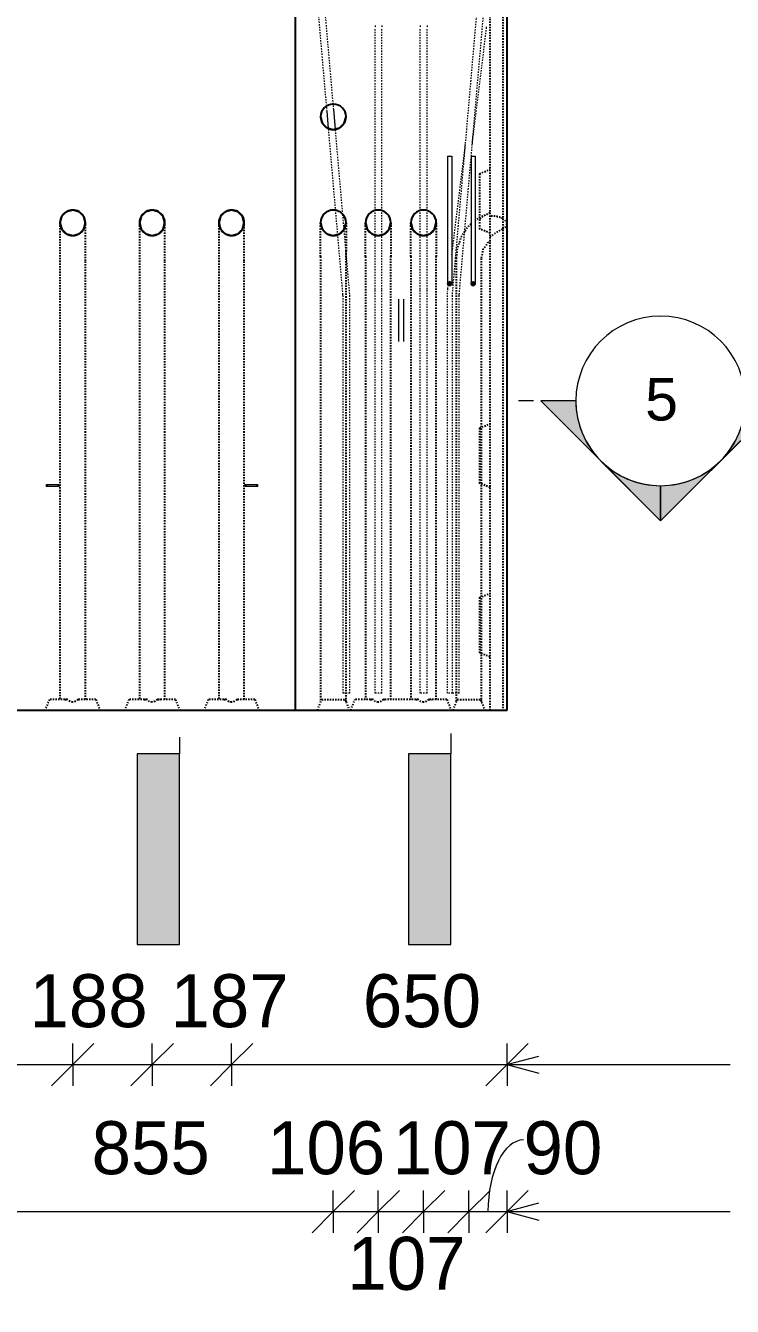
# Model space of a CAD drawing. Header units: millimetres. Extents: x -10946 to 4944, y -2802 to 10650.
# Drawn here: x -6125 to -4457, y -2802 to 220 of the extents above; entities that cross this region are included whole.
import ezdxf

# ---------------------------------------------------------------- set-up
doc = ezdxf.new("R2010")
doc.units = ezdxf.units.MM
doc.linetypes.add('Dash', pattern=[6.36, 3.18, -3.18])
for name, color, linetype, lineweight in [('A-ANNO-DIMS', 211, 'Continuous', 9), ('A-ANNO-DIMS-50', 211, 'Continuous', 9), ('A-GENM', 13, 'Continuous', 18), ('A-WALL', 113, 'Continuous', 25), ('A-WALL-HDLN', 110, 'Dash', 25), ('G-ANNO-SYMB', 111, 'Continuous', 9), ('G-ANNO-TEXT', 231, 'Continuous', 9), ('S-RBAR', 171, 'Continuous', 18)]:
    doc.layers.add(name, color=color, linetype=linetype, lineweight=lineweight)
doc.styles.add('Arial', font='arial.ttf', dxfattribs={"height": 100})
doc.styles.add('Nirmala UI Semilight', font='NirmalaS.ttf', dxfattribs={"height": 125})
doc.dimstyles.new('Arrow_Filled_-_2_5_NI_UI', dxfattribs={"dimscale": 304.8, "dimtxt": 130.920493, "dimasz": 0.328084, "dimexe": 0.164042, "dimexo": 0.0625, "dimgap": 0.164042, "dimtad": 1, "dimdec": 4, "dimzin": 0, "dimdsep": 46, "dimtxsty": 'Nirmala UI Semilight', "dimblk1": 'OBLIQUE', "dimblk2": 'OBLIQUE', "dimsah": 1, "dimcen": 0.09, "dimazin": 0, "dimtfac": 1, "dimtdec": 4, "dimtix": 1, "dimtmove": 0, "dimatfit": 3, "dimfxl": 0.164042, "dimfxlon": 1, "dimtvp": 1, "dimtolj": 1, "dimtzin": 0, "dimarcsym": 2})
doc.dimstyles.new('Arrow_Filled_-_2_5_NI_UI_1', dxfattribs={"dimscale": 304.8, "dimtxt": 130.920493, "dimasz": 0.328084, "dimexe": 0.164042, "dimexo": 0.0625, "dimgap": 0.164042, "dimtad": 1, "dimdec": 4, "dimzin": 0, "dimdsep": 46, "dimtxsty": 'Nirmala UI Semilight', "dimblk1": 'OBLIQUE', "dimblk2": 'OBLIQUE', "dimsah": 1, "dimcen": 0.09, "dimazin": 0, "dimtfac": 1, "dimtdec": 4, "dimtix": 1, "dimtmove": 2, "dimatfit": 3, "dimfxl": 0.164042, "dimfxlon": 1, "dimtvp": 1, "dimtolj": 1, "dimtzin": 0, "dimarcsym": 2})
doc.dimstyles.new('Arrow_Filled_-_2_5_NI_UI_2', dxfattribs={"dimscale": 304.8, "dimtxt": 130.920493, "dimasz": 0.328084, "dimexe": 0.164042, "dimexo": 0.0625, "dimgap": 0.164042, "dimtad": 1, "dimdec": 4, "dimzin": 0, "dimdsep": 46, "dimtxsty": 'Nirmala UI Semilight', "dimblk1": 'OBLIQUE', "dimblk2": 'OBLIQUE', "dimsah": 1, "dimcen": 0.09, "dimazin": 0, "dimtfac": 1, "dimtdec": 4, "dimtix": 1, "dimtmove": 1, "dimatfit": 3, "dimfxl": 0.164042, "dimfxlon": 1, "dimtvp": 1, "dimtolj": 1, "dimtzin": 0, "dimarcsym": 2})

# ---------------------------------------------------------------- blocks, each defined once
blk = doc.blocks.new('RR spread anchor face based - RR-SA-0_7-110-2888042-Elevation Front')
at = {"layer": 'A-GENM'}
for p, q in [((-6075.8, -862.5), (-6073.3, -862.5)), ((-6075.8, -867.5), (-6075.8, -862.5)), ((-6073.3, -867.5), (-6075.8, -867.5)), ((-6073.3, -862.5), (-6048.3, -862.5)), ((-6073.3, -862.5), (-6073.3, -867.5)), ((-6048.3, -867.5), (-6073.3, -867.5)), ((-6048.3, -862.5), (-6045.8, -862.5)), ((-6048.3, -862.5), (-6048.3, -867.5)), ((-6045.8, -867.5), (-6048.3, -867.5)), ((-6045.8, -862.5), (-6045.8, -867.5))]:
    blk.add_line(p, q, dxfattribs=at)
blk = doc.blocks.new('12_7Ø_ Lifting Insert_COLUMN - 12_9Ø Lifting insert-V2-Elevation Front')
at = {"layer": 'A-GENM', "flags": 128}
for points in [[(-5245.2, 2547), (-5245.2, 2542.9), (-5245.2, 2531.4), (-5245.2, 2514.2), (-5245.2, 2494.2), (-5245.2, 2474.7), (-5245.2, 2458.8), (-5245.2, 2449.2), (-5245.2, 2447)], [(-5232.5, 2447), (-5232.5, 2451.1), (-5232.5, 2462.6), (-5232.5, 2479.8), (-5232.5, 2499.8), (-5232.5, 2519.3), (-5232.5, 2535.2), (-5232.5, 2544.8), (-5232.5, 2547)]]:
    blk.add_lwpolyline(points, dxfattribs=at)
blk = doc.blocks.new('Detail View - M_Section Tail - Filled Horizontal-14034-Elevation Front')
at = {"layer": 'G-ANNO-SYMB'}
blk.add_hatch(color=256, dxfattribs=at).paths.add_polyline_path([(-6571, 3634.6), (-6571, 3734.6), (-7021, 3734.6), (-7021, 3634.6)])
for p, q in [((-7021, 3634.6), (-7021, 3734.6)), ((-7021, 3734.6), (-6571, 3734.6)), ((-6571, 3734.6), (-6571, 3634.6)), ((-6571, 3634.6), (-7021, 3634.6))]:
    blk.add_line(p, q, dxfattribs=at)
blk = doc.blocks.new('DIMBLOCK80-Elevation Front')
at = {"layer": 'A-ANNO-DIMS-50'}
for p, q in [((-6463.8, -2231.3), (-6413.8, -2181.3)), ((-6463.8, -2231.3), (-6463.8, -2181.3)), ((-6013.8, -2231.3), (-5963.8, -2181.3)), ((-6013.8, -2231.3), (-6013.8, -2181.3)), ((-6463.8, -2231.3), (-6513.8, -2281.3)), ((-6463.8, -2231.3), (-6013.8, -2231.3)), ((-6463.8, -2231.3), (-6463.8, -2281.3)), ((-6013.8, -2231.3), (-6063.8, -2281.3)), ((-6013.8, -2231.3), (-6013.8, -2281.3))]:
    blk.add_line(p, q, dxfattribs=at)
at = {"layer": 'A-ANNO-DIMS-50', "color": 0, "insert": (-6494.3, -2018.2), "char_height": 125, "width": 345.63, "attachment_point": 1, "line_spacing_factor": 1.142579, "style": 'Nirmala UI Semilight'}
blk.add_mtext('450', dxfattribs=at)
blk = doc.blocks.new('_Oblique')
at = {"color": 0, "linetype": 'ByBlock', "lineweight": -2}
blk.add_line((-0.5, -0.5), (0.5, 0.5), dxfattribs=at)
blk = doc.blocks.new('DIMBLOCK81-Elevation Front')
at = {"layer": 'A-ANNO-DIMS-50'}
for p, q in [((-6013.8, -2231.3), (-5963.8, -2181.3)), ((-6013.8, -2231.3), (-6013.8, -2181.3)), ((-5826.2, -2231.3), (-5776.2, -2181.3)), ((-5826.2, -2231.3), (-5826.2, -2181.3)), ((-6013.8, -2231.3), (-6063.8, -2281.3)), ((-6013.8, -2231.3), (-5826.2, -2231.3)), ((-6013.8, -2231.3), (-6013.8, -2281.3)), ((-5826.2, -2231.3), (-5876.2, -2281.3)), ((-5826.2, -2231.3), (-5826.2, -2281.3))]:
    blk.add_line(p, q, dxfattribs=at)
at = {"layer": 'A-ANNO-DIMS-50', "color": 0, "insert": (-6115.8, -2018.2), "char_height": 125, "width": 308.496, "attachment_point": 1, "line_spacing_factor": 1.142579, "style": 'Nirmala UI Semilight'}
blk.add_mtext('188', dxfattribs=at)
blk = doc.blocks.new('DIMBLOCK82-Elevation Front')
at = {"layer": 'A-ANNO-DIMS-50'}
for p, q in [((-5826.2, -2231.3), (-5776.2, -2181.3)), ((-5826.2, -2231.3), (-5826.2, -2181.3)), ((-5638.8, -2231.3), (-5588.8, -2181.3)), ((-5638.8, -2231.3), (-5638.8, -2181.3)), ((-5826.2, -2231.3), (-5876.2, -2281.3)), ((-5826.2, -2231.3), (-5638.8, -2231.3)), ((-5826.2, -2231.3), (-5826.2, -2281.3)), ((-5638.8, -2231.3), (-5688.8, -2281.3)), ((-5638.8, -2231.3), (-5638.8, -2281.3))]:
    blk.add_line(p, q, dxfattribs=at)
at = {"layer": 'A-ANNO-DIMS-50', "color": 0, "insert": (-5783, -2018.2), "char_height": 125, "width": 302.783, "attachment_point": 1, "line_spacing_factor": 1.142579, "style": 'Nirmala UI Semilight'}
blk.add_mtext('187', dxfattribs=at)
blk = doc.blocks.new('DIMBLOCK83-Elevation Front')
at = {"layer": 'A-ANNO-DIMS-50'}
for p, q in [((-5638.8, -2231.3), (-5588.8, -2181.3)), ((-5638.8, -2231.3), (-5638.8, -2181.3)), ((-4988.8, -2231.3), (-4938.8, -2181.3)), ((-4988.8, -2231.3), (-4988.8, -2181.3)), ((-5638.8, -2231.3), (-5688.8, -2281.3)), ((-5638.8, -2231.3), (-4988.8, -2231.3)), ((-5638.8, -2231.3), (-5638.8, -2281.3)), ((-4988.8, -2231.3), (-5038.8, -2281.3)), ((-4988.8, -2231.3), (-4988.8, -2281.3))]:
    blk.add_line(p, q, dxfattribs=at)
at = {"layer": 'A-ANNO-DIMS-50', "color": 0, "insert": (-5329.1, -2018.2), "char_height": 125, "width": 342.774, "attachment_point": 1, "line_spacing_factor": 1.142579, "style": 'Nirmala UI Semilight'}
blk.add_mtext('650', dxfattribs=at)
blk = doc.blocks.new('DIMBLOCK86-Elevation Front')
at = {"layer": 'A-ANNO-DIMS-50'}
for p, q in [((-6253.9, -2578.2), (-6203.9, -2528.2)), ((-6253.9, -2578.2), (-6253.9, -2528.2)), ((-5398.8, -2578.2), (-5348.8, -2528.2)), ((-5398.8, -2578.2), (-5398.8, -2528.2)), ((-6253.9, -2578.2), (-6303.9, -2628.2)), ((-6253.9, -2578.2), (-5398.8, -2578.2)), ((-6253.9, -2578.2), (-6253.9, -2628.2)), ((-5398.8, -2578.2), (-5448.8, -2628.2)), ((-5398.8, -2578.2), (-5398.8, -2628.2))]:
    blk.add_line(p, q, dxfattribs=at)
at = {"layer": 'A-ANNO-DIMS-50', "color": 0, "insert": (-5969.2, -2365.1), "char_height": 125, "width": 342.774, "attachment_point": 1, "line_spacing_factor": 1.142579, "style": 'Nirmala UI Semilight'}
blk.add_mtext('855', dxfattribs=at)
blk = doc.blocks.new('DIMBLOCK87-Elevation Front')
at = {"layer": 'A-ANNO-DIMS-50'}
for p, q in [((-5398.8, -2578.2), (-5348.8, -2528.2)), ((-5398.8, -2578.2), (-5398.8, -2528.2)), ((-5292.8, -2578.2), (-5242.8, -2528.2)), ((-5292.8, -2578.2), (-5292.8, -2528.2)), ((-5398.8, -2578.2), (-5448.8, -2628.2)), ((-5398.8, -2578.2), (-5292.8, -2578.2)), ((-5398.8, -2578.2), (-5398.8, -2628.2)), ((-5292.8, -2578.2), (-5342.8, -2628.2)), ((-5292.8, -2578.2), (-5292.8, -2628.2))]:
    blk.add_line(p, q, dxfattribs=at)
at = {"layer": 'A-ANNO-DIMS-50', "color": 0, "insert": (-5555.1, -2365.1), "char_height": 125, "width": 308.496, "attachment_point": 1, "line_spacing_factor": 1.142579, "style": 'Nirmala UI Semilight'}
blk.add_mtext('106', dxfattribs=at)
blk = doc.blocks.new('DIMBLOCK88-Elevation Front')
at = {"layer": 'A-ANNO-DIMS-50'}
for p, q in [((-5292.8, -2578.2), (-5242.8, -2528.2)), ((-5292.8, -2578.2), (-5292.8, -2528.2)), ((-5185.8, -2578.2), (-5135.8, -2528.2)), ((-5185.8, -2578.2), (-5185.8, -2528.2)), ((-5292.8, -2578.2), (-5342.8, -2628.2)), ((-5292.8, -2578.2), (-5185.8, -2578.2)), ((-5292.8, -2578.2), (-5292.8, -2628.2)), ((-5185.8, -2578.2), (-5235.8, -2628.2)), ((-5185.8, -2578.2), (-5185.8, -2628.2))]:
    blk.add_line(p, q, dxfattribs=at)
at = {"layer": 'A-ANNO-DIMS-50', "color": 0, "insert": (-5365.5, -2637.9), "char_height": 125, "width": 302.783, "attachment_point": 1, "line_spacing_factor": 1.142579, "style": 'Nirmala UI Semilight'}
blk.add_mtext('107', dxfattribs=at)
blk = doc.blocks.new('DIMBLOCK89-Elevation Front')
at = {"layer": 'A-ANNO-DIMS-50'}
for p, q in [((-5185.8, -2578.2), (-5135.8, -2528.2)), ((-5185.8, -2578.2), (-5185.8, -2528.2)), ((-5078.8, -2578.2), (-5028.8, -2528.2)), ((-5078.8, -2578.2), (-5078.8, -2528.2)), ((-5185.8, -2578.2), (-5235.8, -2628.2)), ((-5185.8, -2578.2), (-5078.8, -2578.2)), ((-5185.8, -2578.2), (-5185.8, -2628.2)), ((-5078.8, -2578.2), (-5128.8, -2628.2)), ((-5078.8, -2578.2), (-5078.8, -2628.2))]:
    blk.add_line(p, q, dxfattribs=at)
at = {"layer": 'A-ANNO-DIMS-50', "color": 0, "insert": (-5258.5, -2365.1), "char_height": 125, "width": 302.783, "attachment_point": 1, "line_spacing_factor": 1.142579, "style": 'Nirmala UI Semilight'}
blk.add_mtext('107', dxfattribs=at)
blk = doc.blocks.new('DIMBLOCK90-Elevation Front')
at = {"layer": 'A-ANNO-DIMS-50'}
for p, q in [((-5078.8, -2578.2), (-5028.8, -2528.2)), ((-5078.8, -2578.2), (-5078.8, -2528.2)), ((-4988.8, -2578.2), (-4938.8, -2528.2)), ((-4988.8, -2578.2), (-4988.8, -2528.2)), ((-5078.8, -2578.2), (-5128.8, -2628.2)), ((-5078.8, -2578.2), (-4988.8, -2578.2)), ((-5078.8, -2578.2), (-5078.8, -2628.2)), ((-4988.8, -2578.2), (-5038.8, -2628.2)), ((-4988.8, -2578.2), (-4988.8, -2628.2))]:
    blk.add_line(p, q, dxfattribs=at)
blk.add_ellipse((-4949.9, -2578.2), major_axis=(0, 169), ratio=0.496605, start_param=0, end_param=1.570796, dxfattribs=at)
at = {"layer": 'A-ANNO-DIMS-50', "color": 0, "insert": (-4949.9, -2365.1), "char_height": 125, "width": 228.516, "attachment_point": 1, "line_spacing_factor": 1.142579, "style": 'Nirmala UI Semilight'}
blk.add_mtext('90', dxfattribs=at)
blk = doc.blocks.new('Detail View - M_Section Head - Filled SHOP DWG-1002450-Elevation Front')
at = {"layer": 'G-ANNO-SYMB'}
h = blk.add_hatch(color=256, dxfattribs=at)
edge = h.paths.add_edge_path()
edge.add_line((-4909.1, 3734.6), (-4826.3, 3734.6))
edge.add_arc((-4626.3, 3734.6), 200, 180, 225)
edge.add_line((-4767.7, 3593.2), (-4909.1, 3734.6))
h = blk.add_hatch(color=256, dxfattribs=at)
edge = h.paths.add_edge_path()
edge.add_line((-4343.4, 3734.6), (-4484.9, 3593.2))
edge.add_arc((-4626.3, 3734.6), 200, 315, 360)
edge.add_line((-4426.3, 3734.6), (-4343.4, 3734.6))
h = blk.add_hatch(color=256, dxfattribs=at)
edge = h.paths.add_edge_path()
edge.add_line((-4626.3, 3451.8), (-4767.7, 3593.2))
edge.add_arc((-4626.3, 3734.6), 200, 225, 270)
edge.add_line((-4626.3, 3534.6), (-4626.3, 3451.8))
h = blk.add_hatch(color=256, dxfattribs=at)
edge = h.paths.add_edge_path()
edge.add_line((-4626.3, 3451.8), (-4626.3, 3534.6))
edge.add_arc((-4626.3, 3734.6), 200, 270, 315)
edge.add_line((-4484.9, 3593.2), (-4626.3, 3451.8))
for p, q in [((-4626.3, 3451.8), (-4909.1, 3734.6)), ((-4826.3, 3734.6), (-4909.1, 3734.6)), ((-4909.1, 3734.6), (-4767.7, 3593.2)), ((-4826.3, 3734.6), (-4909.1, 3734.6)), ((-4626.3, 3451.8), (-4343.4, 3734.6)), ((-4484.9, 3593.2), (-4343.4, 3734.6)), ((-4426.3, 3734.6), (-4343.4, 3734.6)), ((-4343.4, 3734.6), (-4426.3, 3734.6)), ((-4767.7, 3593.2), (-4626.3, 3451.8)), ((-4626.3, 3451.8), (-4484.9, 3593.2)), ((-4626.3, 3534.6), (-4626.3, 3451.8)), ((-4626.3, 3451.8), (-4626.3, 3534.6))]:
    blk.add_line(p, q, dxfattribs=at)
for start, end in [(360, 180), (180, 360), (180, 225), (315, 0), (225, 270), (270, 315)]:
    blk.add_arc((-4626.3, 3734.6), 200, start, end, dxfattribs=at)

msp = doc.modelspace()

# ---------------------------------------------------------------- hatches: boundary and pattern name
at = {"layer": 'S-RBAR'}
h = msp.add_hatch(color=256, dxfattribs=at)
edge = h.paths.add_edge_path()
edge.add_arc((-5123.98647, -388.75), 5, 0, 360)
for points in [[(-5123.98647, -393.75), (-5118.98647, -388.75), (-5123.98647, -383.75), (-5128.98647, -388.75)], [(-5068.80383, -393.75), (-5063.80383, -388.75), (-5068.80383, -383.75), (-5073.80383, -388.75)]]:
    msp.add_hatch(color=256, dxfattribs=at).paths.add_polyline_path(points)
h = msp.add_hatch(color=256, dxfattribs=at)
edge = h.paths.add_edge_path()
edge.add_arc((-5068.80383, -388.75), 5, 0, 360)

# ---------------------------------------------------------------- linework, layer by layer
at = {"layer": 'A-WALL'}
for p, q in [((-4988.80383, -1395), (-4988.80383, 3660)), ((-5488.80383, 3040), (-5488.80383, -1395)), ((-6463.80383, -1395), (-4988.80383, -1395))]:
    msp.add_line(p, q, dxfattribs=at)
at = {"layer": 'A-WALL', "flags": 128}
for points in [[(-5428.80383, 5.00419), (-5424.76464, -10.03031), (-5413.73474, -21.01634), (-5398.80383, -24.99581)], [(-5398.80383, -24.99581), (-5383.76932, -20.95662), (-5372.7833, -9.92671), (-5368.80383, 5.00419)], [(-6013.80383, -215), (-6028.83834, -219.03919), (-6039.82436, -230.06909), (-6043.80383, -245)], [(-5983.80383, -245), (-5987.84302, -229.96549), (-5998.87292, -218.97947), (-6013.80383, -215)], [(-5826.24133, -215), (-5841.27584, -219.03919), (-5852.26186, -230.06909), (-5856.24133, -245)], [(-5796.24133, -245), (-5800.28052, -229.96549), (-5811.31042, -218.97947), (-5826.24133, -215)], [(-5638.80383, -215), (-5653.83834, -219.03919), (-5664.82436, -230.06909), (-5668.80383, -245)], [(-5608.80383, -245), (-5612.84302, -229.96549), (-5623.87292, -218.97947), (-5638.80383, -215)], [(-6043.80383, -245), (-6039.76464, -260.03451), (-6028.73474, -271.02053), (-6013.80383, -275)], [(-6013.80383, -275), (-5998.76932, -270.96081), (-5987.7833, -259.93091), (-5983.80383, -245)], [(-5983.80383, -250.06082), (-5983.80383, -245.13838), (-5983.80383, -245)], [(-5856.24133, -245), (-5852.20214, -260.03451), (-5841.17224, -271.02053), (-5826.24133, -275)], [(-5826.24133, -275), (-5811.20682, -270.96081), (-5800.2208, -259.93091), (-5796.24133, -245)], [(-5796.24133, -250.06082), (-5796.24133, -245.13838), (-5796.24133, -245)], [(-5668.80383, -245), (-5664.76464, -260.03451), (-5653.73474, -271.02053), (-5638.80383, -275)], [(-5638.80383, -275), (-5623.76932, -270.96081), (-5612.7833, -259.93091), (-5608.80383, -245)], [(-5608.80383, -250.06082), (-5608.80383, -245.13838), (-5608.80383, -245)], [(-5428.80383, -245), (-5424.76464, -260.03451), (-5413.73474, -271.02053), (-5398.80383, -275)], [(-5398.80383, -275), (-5383.76932, -270.96081), (-5372.7833, -259.93091), (-5368.80383, -245)], [(-5322.80383, -245), (-5318.76464, -260.03451), (-5307.73474, -271.02053), (-5292.80383, -275)], [(-5292.80383, -275), (-5277.76932, -270.96081), (-5266.7833, -259.93091), (-5262.80383, -245)], [(-5215.80383, -245), (-5211.76464, -260.03451), (-5200.73474, -271.02053), (-5185.80383, -275)], [(-5185.80383, -275), (-5170.76932, -270.96081), (-5159.7833, -259.93091), (-5155.80383, -245)]]:
    msp.add_lwpolyline(points, dxfattribs=at)
at = {"layer": 'A-WALL'}
for centre, start, end in [((-5398.80383, 5.00419), 90, 180), ((-5398.80383, 5.00419), 0, 90), ((-5398.80383, 5.00419), 180.31001863, 209.83898851), ((-5398.80383, 5.00419), 330.60539808, 359.6881126), ((-5398.80383, 5.00419), 210.77616012, 239.66111242), ((-5398.80383, 5.00419), 241.01483868, 269.27032338), ((-5398.80383, 5.00419), 270.71858398, 299.4262789), ((-5398.80383, 5.00419), 300.77459377, 329.66272693), ((-6013.80383, -245), 150.6727618, 179.61937532), ((-6013.80383, -245), 120.83030229, 149.6053058), ((-6013.80383, -245), 90.72252687, 119.42229601), ((-6013.80383, -245), 61.01869337, 89.26639009), ((-6013.80383, -245), 30.83105155, 59.6045335), ((-6013.80383, -245), 0.3777518, 29.77056829), ((-5826.24133, -245), 150.6727618, 179.61937532), ((-5826.24133, -245), 120.83030229, 149.6053058), ((-5826.24133, -245), 90.72252687, 119.42229601), ((-5826.24133, -245), 61.01869337, 89.26639009), ((-5826.24133, -245), 30.83105155, 59.6045335), ((-5826.24133, -245), 0.3777518, 29.77056829), ((-5638.80383, -245), 150.6727618, 179.61937532), ((-5638.80383, -245), 120.83030229, 149.6053058), ((-5638.80383, -245), 90.72252687, 119.42229601), ((-5638.80383, -245), 61.01869337, 89.26639009), ((-5638.80383, -245), 30.83105155, 59.6045335), ((-5638.80383, -245), 0.3777518, 29.77056829), ((-5398.80383, -245), 90, 180), ((-5398.80383, -245), 0, 90), ((-5292.80383, -245), 90, 180), ((-5292.80383, -245), 0, 90), ((-5185.80383, -245), 90, 180), ((-5185.80383, -245), 0, 90), ((-6013.80383, -245), 180.42457698, 209.72326815), ((-6013.80383, -245), 210.81300667, 239.62313313), ((-6013.80383, -245), 241.01713814, 269.26797703), ((-6013.80383, -245), 270.72093746, 299.42390155), ((-6013.80383, -245), 300.81202935, 329.6241405), ((-6013.80383, -245), 330.71898335, 359.57221129), ((-5826.24133, -245), 180.42457698, 209.72326815), ((-5826.24133, -245), 210.81300667, 239.62313313), ((-5826.24133, -245), 241.01713814, 269.26797703), ((-5826.24133, -245), 270.72093746, 299.42390155), ((-5826.24133, -245), 300.81202935, 329.6241405), ((-5826.24133, -245), 330.71898335, 359.57221129), ((-5638.80383, -245), 180.42457698, 209.72326815), ((-5638.80383, -245), 210.81300667, 239.62313313), ((-5638.80383, -245), 241.01713814, 269.26797703), ((-5638.80383, -245), 270.72093746, 299.42390155), ((-5638.80383, -245), 300.81202935, 329.6241405), ((-5638.80383, -245), 330.71898335, 359.57221129), ((-5398.80383, -245), 180.4444818, 209.70316142), ((-5398.80383, -245), 210.81679284, 239.61923057), ((-5398.80383, -245), 241.01732796, 269.26778334), ((-5398.80383, -245), 270.72113191, 299.42370512), ((-5398.80383, -245), 300.81588598, 329.6201653), ((-5398.80383, -245), 330.73877595, 359.55201511), ((-5292.80383, -245), 180.4444818, 209.70316142), ((-5292.80383, -245), 210.81679284, 239.61923057), ((-5292.80383, -245), 241.01732796, 269.26778334), ((-5292.80383, -245), 270.72113191, 299.42370512), ((-5292.80383, -245), 300.81588598, 329.6201653), ((-5292.80383, -245), 330.73877595, 359.55201511), ((-5185.80383, -245), 180.4444818, 209.70316142), ((-5185.80383, -245), 210.81679284, 239.61923057), ((-5185.80383, -245), 241.01732796, 269.26778334), ((-5185.80383, -245), 270.72113191, 299.42370512), ((-5185.80383, -245), 300.81588598, 329.6201653), ((-5185.80383, -245), 330.73877595, 359.55201511)]:
    msp.add_arc(centre, 30, start, end, dxfattribs=at)
at = {"layer": 'A-WALL-HDLN'}
for p, q in [((-4998.80641, 3650), (-4998.80641, -1395)), ((-5028.80383, -1395), (-5028.80383, 3040)), ((-5053.59657, -129.50977), (-5028.80383, -119.59267)), ((-5053.59657, -129.50977), (-5053.59657, -259.50977)), ((-5028.80383, -269.42686), (-5053.59657, -259.50977)), ((-5428.80383, -325), (-5428.80383, -1376.42892)), ((-5368.80383, -1375.80392), (-5368.80383, -312.83058)), ((-5322.80383, -325), (-5322.80383, -1370)), ((-5262.80383, -1370), (-5262.80383, -325)), ((-5215.80383, -325), (-5215.80383, -1370)), ((-5155.80383, -1370), (-5155.80383, -325)), ((-5108.80383, -327.5), (-5108.80383, -1376.42892)), ((-5048.80383, -1375.80392), (-5048.80383, -327.5)), ((-6043.80383, -335), (-6043.80383, -1370)), ((-5983.80383, -1370), (-5983.80383, -335)), ((-5856.24133, -335), (-5856.24133, -1370)), ((-5796.24133, -1370), (-5796.24133, -335)), ((-5668.80383, -335), (-5668.80383, -1370)), ((-5608.80383, -1370), (-5608.80383, -335)), ((-5053.59657, -729.50977), (-5028.80383, -719.59267)), ((-5053.59657, -729.50977), (-5053.59657, -859.50977)), ((-5052.59609, -859.90996), (-5052.59609, -729.10957)), ((-5028.80383, -869.42686), (-5053.59657, -859.50977)), ((-5053.59657, -1129.50977), (-5028.80383, -1119.59267)), ((-5053.59657, -1129.50977), (-5053.59657, -1259.50977)), ((-5052.59609, -1259.90996), (-5052.59609, -1129.10957)), ((-5028.80383, -1269.42686), (-5053.59657, -1259.50977)), ((-6068.80383, -1370), (-6078.80383, -1395)), ((-6025.79341, -1370), (-6068.80383, -1370)), ((-6032.40611, -1370), (-6025.79341, -1370)), ((-6001.81425, -1370), (-5995.20155, -1370)), ((-5958.80383, -1370), (-6001.81425, -1370)), ((-5958.80383, -1370), (-5948.80383, -1395)), ((-5881.24133, -1370), (-5891.24133, -1395)), ((-5838.23091, -1370), (-5881.24133, -1370)), ((-5844.84361, -1370), (-5838.23091, -1370)), ((-5814.25175, -1370), (-5807.63905, -1370)), ((-5771.24133, -1370), (-5814.25175, -1370)), ((-5771.24133, -1370), (-5761.24133, -1395)), ((-5693.80383, -1370), (-5703.80383, -1395)), ((-5650.79341, -1370), (-5693.80383, -1370)), ((-5657.40611, -1370), (-5650.79341, -1370)), ((-5626.81425, -1370), (-5620.20155, -1370)), ((-5583.80383, -1370), (-5626.81425, -1370)), ((-5583.80383, -1370), (-5573.80383, -1395)), ((-5436.17883, -1395), (-5426.17883, -1370)), ((-5426.17883, -1370), (-5371.17883, -1370)), ((-5371.17883, -1370), (-5361.17883, -1395)), ((-5357.80383, -1395), (-5347.80383, -1370)), ((-5304.79341, -1370), (-5347.80383, -1370)), ((-5311.40611, -1370), (-5304.79341, -1370)), ((-5280.81425, -1370), (-5274.20155, -1370)), ((-5197.79341, -1370), (-5280.81425, -1370)), ((-5204.40611, -1370), (-5197.79341, -1370)), ((-5173.81425, -1370), (-5167.20155, -1370)), ((-5130.80383, -1370), (-5173.81425, -1370)), ((-5130.80383, -1370), (-5120.80383, -1395)), ((-5116.17883, -1395), (-5106.17883, -1370)), ((-5106.17883, -1370), (-5051.17883, -1370)), ((-5051.17883, -1370), (-5041.17883, -1395))]:
    msp.add_line(p, q, dxfattribs=at)
at = {"layer": 'A-WALL-HDLN', "flags": 128}
for points in [[(-5028.80383, -221.66995), (-5056.33328, -233.74307), (-5063.80383, -239.87655)], [(-4988.81005, -247.19817), (-4989.20928, -245.03595), (-4990.42291, -242.58855), (-4992.43649, -240.17435), (-4995.23644, -237.80964), (-4998.80383, -235.51042)], [(-6043.80383, -245.38007), (-6043.80383, -249.10169), (-6043.80383, -261.03291), (-6043.80383, -279.70613), (-6043.80383, -303.41931), (-6043.80383, -330.01104), (-6043.80383, -335)], [(-5983.80383, -335), (-5983.80383, -308.13961), (-5983.80383, -283.7275), (-5983.80383, -263.98882), (-5983.80383, -250.72272), (-5983.80383, -250.06314)], [(-5856.24133, -245.38007), (-5856.24133, -249.10169), (-5856.24133, -261.03291), (-5856.24133, -279.70613), (-5856.24133, -303.41931), (-5856.24133, -330.01104), (-5856.24133, -335)], [(-5796.24133, -335), (-5796.24133, -308.13961), (-5796.24133, -283.7275), (-5796.24133, -263.98882), (-5796.24133, -250.72272), (-5796.24133, -250.06314)], [(-5668.80383, -245.38007), (-5668.80383, -249.10169), (-5668.80383, -261.03291), (-5668.80383, -279.70613), (-5668.80383, -303.41931), (-5668.80383, -330.01104), (-5668.80383, -335)], [(-5608.80383, -335), (-5608.80383, -308.13961), (-5608.80383, -283.7275), (-5608.80383, -263.98882), (-5608.80383, -250.72272), (-5608.80383, -250.06314)], [(-5428.80383, -325), (-5428.80383, -299.72451), (-5428.80383, -277.03834), (-5428.80383, -259.26556), (-5428.80383, -248.22689), (-5428.80383, -245.38007)], [(-5368.80383, -245.38007), (-5368.80383, -249.09776), (-5368.80383, -260.97126), (-5368.80383, -279.40413), (-5368.80383, -302.50802), (-5368.80383, -311.68777)], [(-5322.80383, -325), (-5322.80383, -299.72451), (-5322.80383, -277.03834), (-5322.80383, -259.26556), (-5322.80383, -248.22689), (-5322.80383, -245.38007)], [(-5262.80383, -245.38007), (-5262.80383, -249.09776), (-5262.80383, -260.97126), (-5262.80383, -279.40413), (-5262.80383, -302.50802), (-5262.80383, -325)], [(-5215.80383, -325), (-5215.80383, -299.72451), (-5215.80383, -277.03834), (-5215.80383, -259.26556), (-5215.80383, -248.22689), (-5215.80383, -245.38007)], [(-5155.80383, -245.38007), (-5155.80383, -249.09776), (-5155.80383, -260.97126), (-5155.80383, -279.40413), (-5155.80383, -302.50802), (-5155.80383, -325)], [(-5088.77871, -266.02028), (-5096.76819, -277.47016), (-5106.65395, -305.85858), (-5108.80383, -327.5)], [(-5073.80383, -248.08677), (-5079.56642, -252.81798), (-5088.66538, -265.85788)], [(-4998.80383, -259.48958), (-4995.23644, -257.19036), (-4992.43649, -254.82565), (-4990.42291, -252.41145), (-4989.20928, -249.96405), (-4988.81005, -247.80183)], [(-5048.80383, -327.5), (-5044.72723, -307.72524), (-5033.16218, -291.17502), (-5028.80383, -287.5)], [(-6013.80383, -1376.25), (-6016.88194, -1375.85417), (-6019.92755, -1374.67088), (-6022.90853, -1372.71259), (-6025.79341, -1370)], [(-6001.81425, -1370), (-6004.69913, -1372.71259), (-6007.68011, -1374.67088), (-6010.72572, -1375.85417), (-6013.80383, -1376.25)], [(-5826.24133, -1376.25), (-5829.31944, -1375.85417), (-5832.36505, -1374.67088), (-5835.34603, -1372.71259), (-5838.23091, -1370)], [(-5814.25175, -1370), (-5817.13663, -1372.71259), (-5820.11761, -1374.67088), (-5823.16322, -1375.85417), (-5826.24133, -1376.25)], [(-5638.80383, -1376.25), (-5641.88194, -1375.85417), (-5644.92755, -1374.67088), (-5647.90853, -1372.71259), (-5650.79341, -1370)], [(-5626.81425, -1370), (-5629.69913, -1372.71259), (-5632.68011, -1374.67088), (-5635.72572, -1375.85417), (-5638.80383, -1376.25)], [(-5292.80383, -1376.25), (-5295.88194, -1375.85417), (-5298.92755, -1374.67088), (-5301.90853, -1372.71259), (-5304.79341, -1370)], [(-5280.81425, -1370), (-5283.69913, -1372.71259), (-5286.68011, -1374.67088), (-5289.72572, -1375.85417), (-5292.80383, -1376.25)], [(-5185.80383, -1376.25), (-5188.88194, -1375.85417), (-5191.92755, -1374.67088), (-5194.90853, -1372.71259), (-5197.79341, -1370)], [(-5173.81425, -1370), (-5176.69913, -1372.71259), (-5179.68011, -1374.67088), (-5182.72572, -1375.85417), (-5185.80383, -1376.25)]]:
    msp.add_lwpolyline(points, dxfattribs=at)
at = {"layer": 'A-WALL-HDLN'}
for points in [[(-5028.80383, -222.12084), (-5033.35154, -223.75797), (-5042.03138, -227.8387), (-5049.88004, -233.53237), (-5053.59657, -236.78243)], [(-5028.80383, -278.28322), (-5024.16846, -274.56143), (-5014.53309, -267.70736), (-5004.16846, -262.03233), (-4998.80383, -259.48958)]]:
    msp.add_open_spline(points, degree=3, dxfattribs=at)
msp.add_open_spline([(-4998.80383, -235.51042), (-5001.89351, -233.84377), (-5006.65211, -231.85243), (-5013.36676, -230.31039), (-5020.20628, -229.41462), (-5025.33952, -229.36208), (-5028.80383, -229.63423)], degree=3, knots=[-1, -1, -1, -1, -0.6666666667, -0.5, -0.3333333333, 0, 0, 0, 0], dxfattribs=at)
at = {"layer": 'G-ANNO-SYMB'}
for p, q in [((-4926.2747, -665.404), (-4961.99605, -665.404)), ((-5121.40783, -1449.79407), (-5121.40783, -1498.18628)), ((-5761.40783, -1458.93289), (-5761.40783, -1498.18628))]:
    msp.add_line(p, q, dxfattribs=at)
at = {"layer": 'G-ANNO-TEXT', "color": 7}
for p, q in [((-4988.88111, -2231.32471), (-4913.88132, -2211.22774)), ((-4988.88111, -2231.32471), (-4462.24851, -2231.31921)), ((-4988.88111, -2231.32471), (-4913.8809, -2251.42012)), ((-4989.1113, -2578.08253), (-4914.11151, -2557.98555)), ((-4989.1113, -2578.08253), (-4462.47871, -2578.07702)), ((-4989.1113, -2578.08253), (-4914.11109, -2598.17793))]:
    msp.add_line(p, q, dxfattribs=at)
at = {"layer": 'S-RBAR', "linetype": 'Dash'}
for p, q in [((-5414.61639, 30.42399), (-5437.9558, 299.24373)), ((-5397.82399, 21.99051), (-5422.01577, 300.62767)), ((-5117.52267, -412.68143), (-5055.59189, 300.62767)), ((-5073.25769, -87.82306), (-5039.65186, 299.24373)), ((-5300.20383, 220.14107), (-5300.20383, 215.26629)), ((-5300.20383, -401.82469), (-5300.20383, 215.26629)), ((-5284.20383, 220.14107), (-5284.20383, 215.26629)), ((-5284.20383, -401.82469), (-5284.20383, 215.26629)), ((-5193.40383, 220.14107), (-5193.40383, 215.26629)), ((-5193.40383, -401.82469), (-5193.40383, 215.26629)), ((-5177.40383, 220.14107), (-5177.40383, 215.26629)), ((-5177.40383, -401.82469), (-5177.40383, 215.26629)), ((-5070.67674, -58.66744), (-5037.16161, 214.29134)), ((-5413.57965, 18.48298), (-5414.60621, 30.30674)), ((-5376.02502, -414.06537), (-5410.01379, -22.58802)), ((-5376.3521, -225.31939), (-5393.79745, -24.38651)), ((-5118.98647, -320.83047), (-5086.93092, -59.75899)), ((-5101.58264, -414.06537), (-5073.80383, -94.11339)), ((-5373.30708, -260.39149), (-5376.33614, -225.50316)), ((-5360.08499, -412.68143), (-5373.28206, -260.67966)), ((-5128.81596, -400.88523), (-5127.69177, -391.72945)), ((-5375.84418, -418.24817), (-5376.02502, -414.06537)), ((-5375.84418, -1355), (-5375.84418, -418.24817)), ((-5359.84418, -418.24817), (-5360.08499, -412.68143)), ((-5359.84418, -1355), (-5359.84418, -418.24817)), ((-5300.20383, -406.69946), (-5300.20383, -401.82469)), ((-5300.20383, -1355), (-5300.20383, -406.69946)), ((-5284.20383, -406.69946), (-5284.20383, -401.82469)), ((-5284.20383, -1355), (-5284.20383, -406.69946)), ((-5193.40383, -406.69946), (-5193.40383, -401.82469)), ((-5193.40383, -1355), (-5193.40383, -406.69946)), ((-5177.40383, -406.69946), (-5177.40383, -401.82469)), ((-5177.40383, -1355), (-5177.40383, -406.69946)), ((-5129.17374, -1355), (-5129.17374, -406.73495)), ((-5117.76348, -418.24817), (-5117.52267, -412.68143)), ((-5117.76348, -1355), (-5117.76348, -418.24817)), ((-5101.76348, -418.24817), (-5101.58264, -414.06537)), ((-5101.76348, -1355), (-5101.76348, -418.24817)), ((-5359.84418, -1355), (-5375.84418, -1355)), ((-5284.20383, -1355), (-5300.20383, -1355)), ((-5177.40383, -1355), (-5193.40383, -1355)), ((-5117.76348, -1355), (-5129.17374, -1355)), ((-5101.76348, -1355), (-5117.76348, -1355))]:
    msp.add_line(p, q, dxfattribs=at)
at = {"layer": 'S-RBAR'}
for p, q in [((-5410.01807, -22.53879), (-5413.57537, 18.43374)), ((-5393.80173, -24.33727), (-5397.81971, 21.94127)), ((-5128.98647, -87.82306), (-5128.98647, -353.75)), ((-5128.98647, -87.82306), (-5118.98647, -87.82306)), ((-5118.98647, -87.82306), (-5118.98647, -353.75)), ((-5073.80383, -87.82306), (-5073.80383, -353.75)), ((-5073.80383, -87.82306), (-5063.80383, -87.82306)), ((-5063.80383, -87.82306), (-5063.80383, -353.75)), ((-5128.98647, -353.75), (-5128.98647, -388.75)), ((-5118.98647, -353.75), (-5118.98647, -388.75)), ((-5073.80383, -353.75), (-5073.80383, -388.75)), ((-5063.80383, -353.75), (-5063.80383, -388.75)), ((-5123.98647, -383.75), (-5128.98647, -388.75)), ((-5128.98647, -388.75), (-5123.98647, -393.75)), ((-5118.98647, -388.75), (-5123.98647, -383.75)), ((-5123.98647, -393.75), (-5118.98647, -388.75)), ((-5068.80383, -383.75), (-5073.80383, -388.75)), ((-5073.80383, -388.75), (-5068.80383, -393.75)), ((-5063.80383, -388.75), (-5068.80383, -383.75)), ((-5068.80383, -393.75), (-5063.80383, -388.75))]:
    msp.add_line(p, q, dxfattribs=at)
for centre in [(-5123.98647, -388.75), (-5068.80383, -388.75)]:
    msp.add_circle(centre, 5, dxfattribs=at)
at = {"layer": 'S-RBAR', "linetype": 'Dash'}
for centre, start, end in [((-5084.80383, 220.14107), 353, 360), ((-5081.17374, -406.73495), 173, 180)]:
    msp.add_arc(centre, 48, start, end, dxfattribs=at)
at = {"layer": 'S-RBAR'}
for centre in [(-5123.98647, -388.75), (-5068.80383, -388.75)]:
    msp.add_arc(centre, 5, 180, 0, dxfattribs=at)

# ---------------------------------------------------------------- block references
at = {"layer": 'A-GENM'}
for name, p in [('12_7Ø_ Lifting Insert_COLUMN - 12_9Ø Lifting insert-V2-Elevation Front', (0, -2972)), ('RR spread anchor face based - RR-SA-0_7-110-2888042-Elevation Front', (0, 0)), ('RR spread anchor face based - RR-SA-0_7-110-2888042-Elevation Front', (468, 0))]:
    msp.add_blockref(name, p, dxfattribs=at)
at = {"layer": 'G-ANNO-SYMB'}
msp.add_blockref('Detail View - M_Section Head - Filled SHOP DWG-1002450-Elevation Front', (0, -4400), dxfattribs=at)
at = {"layer": 'G-ANNO-SYMB', "extrusion": (0, 0, -1), "rotation": 90.00000000000077}
for p in [(9496.00383, 5072.82364), (8856.00383, 5072.82364)]:
    msp.add_blockref('Detail View - M_Section Tail - Filled Horizontal-14034-Elevation Front', p, dxfattribs=at)

# ---------------------------------------------------------------- texts
at = {"layer": 'G-ANNO-SYMB', "insert": (-4662.96617, -611.57015), "char_height": 100, "width": 96.2025, "attachment_point": 1, "style": 'Arial'}
msp.add_mtext('5', dxfattribs=at)

# ---------------------------------------------------------------- dimensions: what is measured, and where the dimension line sits
at = {"layer": 'A-ANNO-DIMS'}
for base, p1, p2, dimstyle, override, picture, middle in [((-6013.80383, -2231.33486), (-6463.80383, -2181.33486), (-6013.80383, -2181.33486), 'Arrow_Filled_-_2_5_NI_UI_1', {"dimpost": '<>', "dimfxl": 450}, 'DIMBLOCK80-Elevation Front', (-6321.43783, -2101.58223)), ((-5826.24133, -2231.33486), (-6013.80383, -2181.33486), (-5826.24133, -2181.33486), 'Arrow_Filled_-_2_5_NI_UI_1', {"dimpost": '<>', "dimfxl": 187.5625}, 'DIMBLOCK81-Elevation Front', (-5961.58368, -2101.58223)), ((-5638.80383, -2231.33486), (-5826.24133, -2181.33486), (-5638.80383, -2181.33486), 'Arrow_Filled_-_2_5_NI_UI_1', {"dimpost": '<>', "dimfxl": 187.4375}, 'DIMBLOCK82-Elevation Front', (-5631.65135, -2101.58223)), ((-4988.80383, -2231.33486), (-5638.80383, -2181.33486), (-4988.80383, -2181.33486), 'Arrow_Filled_-_2_5_NI_UI_1', {"dimpost": '<>', "dimfxl": 650}, 'DIMBLOCK83-Elevation Front', (-5157.73715, -2101.58223)), ((-5292.80383, -2578.17895), (-5398.80383, -2528.17895), (-5292.80383, -2528.17895), 'Arrow_Filled_-_2_5_NI_UI_1', {"dimpost": '<>', "dimfxl": 106}, 'DIMBLOCK87-Elevation Front', (-5400.8678, -2448.42632)), ((-4988.80383, -2578.17895), (-5078.80383, -2528.17895), (-4988.80383, -2528.17895), 'Arrow_Filled_-_2_5_NI_UI_2', {"dimpost": '<>', "dimfxl": 90}, 'DIMBLOCK90-Elevation Front', (-4835.61052, -2448.42632)), ((-5185.80383, -2578.17895), (-5292.80383, -2528.17895), (-5185.80383, -2528.17895), 'Arrow_Filled_-_2_5_NI_UI_1', {"dimpost": '<>', "dimfxl": 107}, 'DIMBLOCK88-Elevation Front', (-5214.07188, -2721.24299))]:
    dim = msp.add_linear_dim(base=base, p1=p1, p2=p2, dimstyle=dimstyle, override=override, dxfattribs=at)
    dim.commit()
    dim.dimension.update_dxf_attribs({"geometry": picture, "text_midpoint": middle, "dimtype": 160})
for base, p1, p2, override, picture, middle in [((-5398.80383, -2578.17895), (-6253.92883, -2528.17895), (-5398.80383, -2528.17895), {"dimpost": '<>', "dimfxl": 855.125}, 'DIMBLOCK86-Elevation Front', (-5826.36633, -2463.5869)), ((-5078.80383, -2578.17895), (-5185.80383, -2528.17895), (-5078.80383, -2528.17895), {"dimpost": '<>', "dimfxl": 107}, 'DIMBLOCK89-Elevation Front', (-5132.30383, -2463.23822))]:
    dim = msp.add_linear_dim(base=base, p1=p1, p2=p2, dimstyle='Arrow_Filled_-_2_5_NI_UI', override=override, dxfattribs=at)
    dim.commit()
    dim.dimension.update_dxf_attribs({"geometry": picture, "text_midpoint": middle})

doc.saveas('drawing.dxf')
